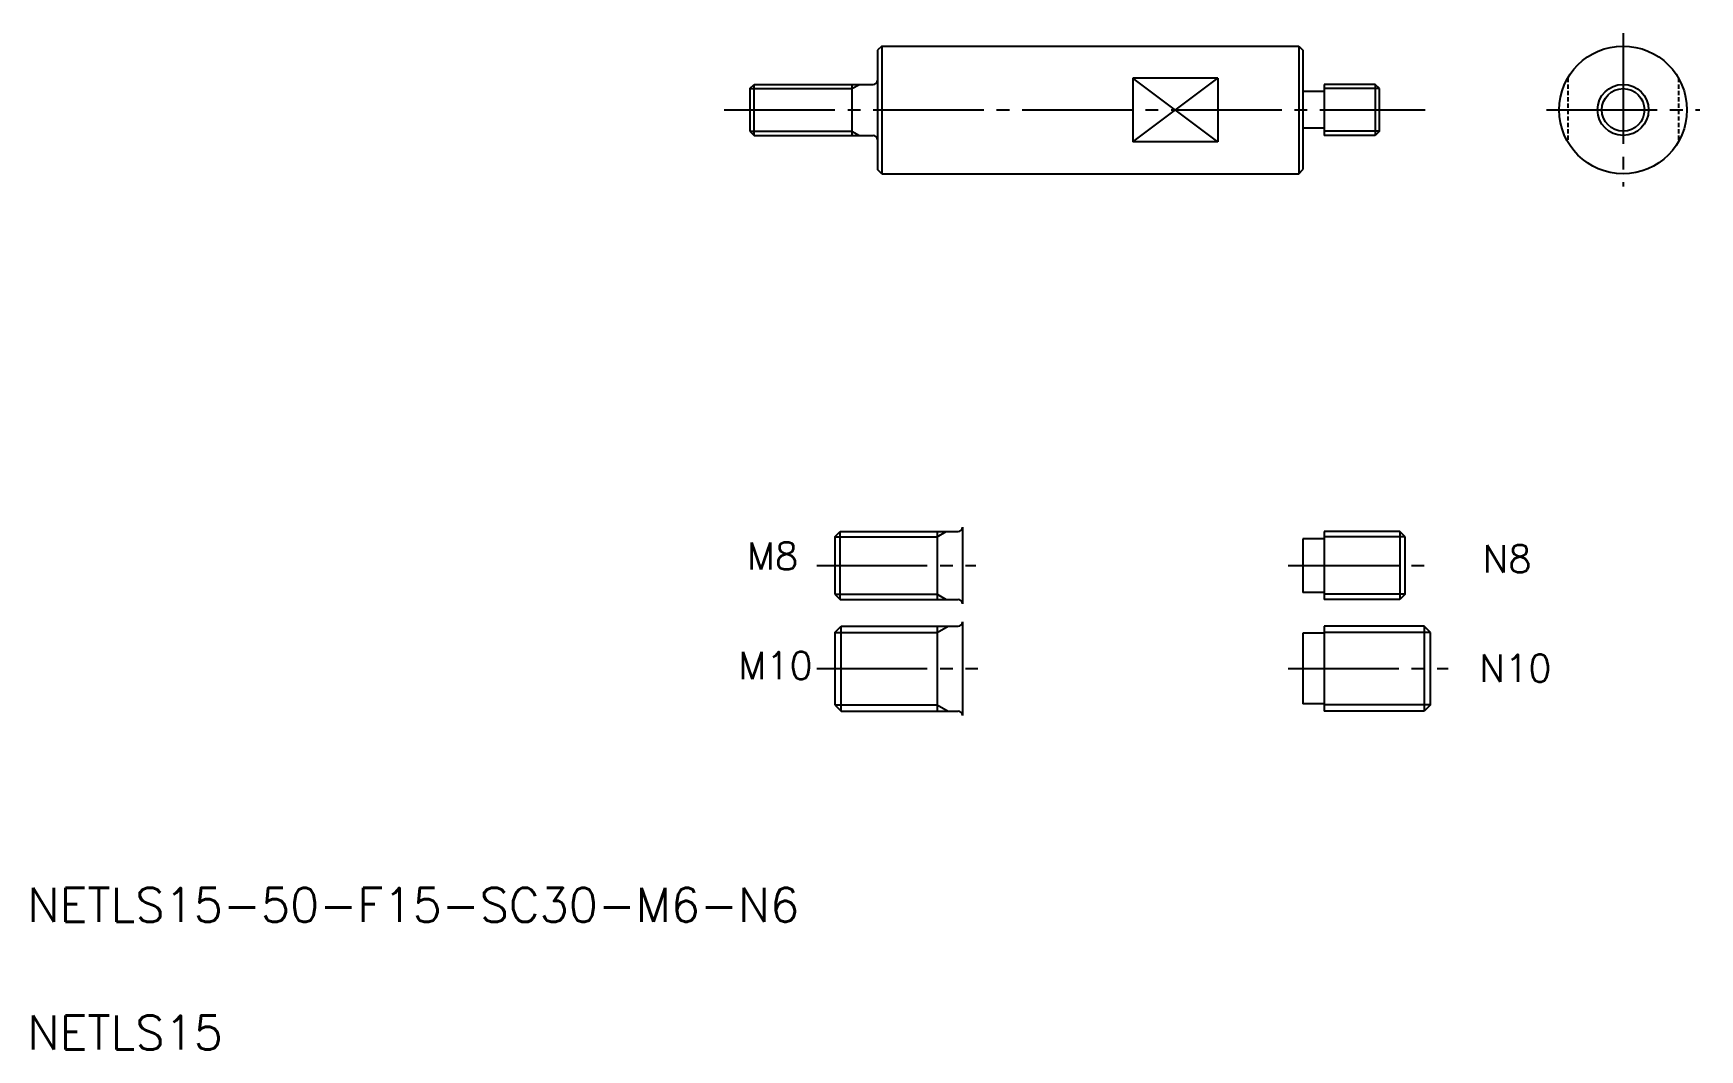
# Model space of a CAD drawing. Extents: x 11 to 206, y 10 to 129.
import ezdxf

# ---------------------------------------------------------------- set-up
doc = ezdxf.new("R2010")
doc.units = 0
doc.linetypes.add('CENTER', pattern=[17.5, 13, -1.5, 1.5, -1.5])
doc.linetypes.add('DASHED', pattern=[0.75, 0.5, -0.25])
doc.layers.get('0').update_dxf_attribs({"linetype": 'CONTINUOUS'})
doc.layers.add('CENTER', color=1, linetype='CENTER')
doc.styles.get("Standard").update_dxf_attribs({"font": 'txt', "bigfont": 'BIGFONT'})

msp = doc.modelspace()

# ---------------------------------------------------------------- linework, layer by layer
at = {"color": 7, "linetype": 'CONTINUOUS'}
for p, q in [((110.38, 127.9), (109.88, 127.4)), ((109.88, 127.4), (109.88, 113.4)), ((110.38, 127.9), (159.38, 127.9)), ((110.38, 127.9), (110.38, 112.9)), ((159.38, 127.9), (159.38, 112.9)), ((159.88, 127.4), (159.88, 113.4)), ((94.88, 122.9), (95.38, 123.4)), ((95.38, 123.4), (109.38, 123.4)), ((95.38, 117.4), (95.38, 123.4)), ((106.88, 123.4), (106.88, 117.4)), ((139.88, 124.14), (139.88, 116.65)), ((149.88, 124.14), (139.88, 124.14)), ((149.88, 124.14), (149.88, 116.65)), ((168.38, 123.4), (162.38, 123.4)), ((162.38, 123.4), (162.38, 117.4)), ((168.38, 123.4), (168.38, 117.4)), ((168.88, 122.9), (168.38, 123.4)), ((94.88, 122.9), (94.88, 117.9)), ((162.38, 122.55), (159.88, 122.55)), ((168.88, 117.9), (168.88, 122.9)), ((94.88, 117.9), (95.38, 117.4)), ((162.38, 118.25), (159.88, 118.25)), ((168.88, 117.9), (168.38, 117.4)), ((95.38, 117.4), (109.38, 117.4)), ((149.88, 116.65), (139.88, 116.65)), ((168.38, 117.4), (162.38, 117.4)), ((110.38, 112.9), (109.88, 113.4)), ((110.38, 112.9), (159.38, 112.9)), ((104.88, 70.25), (105.51, 70.87)), ((105.51, 62.87), (105.51, 70.87)), ((105.51, 70.87), (119.38, 70.87)), ((116.88, 70.87), (116.88, 62.87)), ((119.88, 71.37), (119.88, 62.37)), ((162.38, 70.87), (162.38, 62.87)), ((171.26, 70.87), (162.38, 70.87)), ((171.88, 70.25), (171.26, 70.87)), ((171.26, 70.87), (171.26, 62.87)), ((104.88, 70.25), (104.88, 63.5)), ((159.88, 70.02), (159.88, 63.72)), ((162.38, 70.02), (159.88, 70.02)), ((171.88, 63.5), (171.88, 70.25)), ((104.88, 63.5), (105.51, 62.87)), ((105.51, 62.87), (119.38, 62.87)), ((162.38, 63.72), (159.88, 63.72)), ((171.26, 62.87), (162.38, 62.87)), ((171.88, 63.5), (171.26, 62.87)), ((104.88, 59.02), (105.63, 59.77)), ((104.88, 59.02), (104.88, 50.52)), ((105.63, 59.77), (119.38, 59.77)), ((105.63, 49.77), (105.63, 59.77)), ((116.88, 59.77), (116.88, 49.77)), ((119.88, 60.27), (119.88, 49.27)), ((162.38, 58.92), (159.88, 58.92)), ((159.88, 58.92), (159.88, 50.62)), ((174.13, 59.77), (162.38, 59.77)), ((162.38, 59.77), (162.38, 49.77)), ((174.13, 59.77), (174.13, 49.77)), ((174.88, 59.02), (174.13, 59.77)), ((174.88, 50.52), (174.88, 59.02)), ((104.88, 50.52), (105.63, 49.77)), ((105.63, 49.77), (119.38, 49.77)), ((162.38, 50.62), (159.88, 50.62)), ((174.13, 49.77), (162.38, 49.77)), ((174.88, 50.52), (174.13, 49.77))]:
    msp.add_line(p, q, dxfattribs=at)
at = {"linetype": 'CONTINUOUS'}
for p, q in [((159.38, 127.9), (159.88, 127.4)), ((159.38, 112.9), (159.88, 113.4))]:
    msp.add_line(p, q, dxfattribs=at)
at = {"color": 3, "linetype": 'CONTINUOUS'}
for p, q in [((106.88, 122.9), (107.75, 123.4)), ((139.88, 116.65), (149.88, 124.14)), ((149.88, 116.65), (139.88, 124.14)), ((94.88, 122.9), (106.88, 122.9)), ((168.88, 122.9), (162.38, 122.9)), ((94.88, 117.9), (106.88, 117.9)), ((106.88, 117.9), (107.75, 117.4)), ((168.88, 117.9), (162.38, 117.9)), ((116.88, 70.25), (117.97, 70.87)), ((104.88, 70.25), (116.88, 70.25)), ((171.88, 70.25), (162.38, 70.25)), ((104.88, 63.5), (116.88, 63.5)), ((116.88, 63.5), (117.97, 62.87)), ((171.88, 63.5), (162.38, 63.5)), ((104.88, 59.02), (116.88, 59.02)), ((116.88, 59.02), (118.18, 59.77)), ((174.88, 59.02), (162.38, 59.02)), ((104.88, 50.52), (116.88, 50.52)), ((116.88, 50.52), (118.18, 49.77)), ((174.88, 50.52), (162.38, 50.52))]:
    msp.add_line(p, q, dxfattribs=at)
at = {"color": 3, "linetype": 'DASHED'}
for p, q in [((191, 124.14), (191, 116.65)), ((204, 124.14), (204, 116.65))]:
    msp.add_line(p, q, dxfattribs=at)
for p, q in [((98.88, 117.4), (98.88, 117.4)), ((102.38, 117.4), (102.38, 117.4))]:
    msp.add_line(p, q)
at = {"color": 7, "linetype": 'CONTINUOUS'}
for radius in [7.5, 3]:
    msp.add_circle((197.5, 120.4), radius, dxfattribs=at)
at = {"color": 3, "linetype": 'CONTINUOUS'}
msp.add_circle((197.5, 120.4), 2.5, dxfattribs=at)
at = {"color": 7, "linetype": 'CONTINUOUS'}
for centre, start, end in [((109.38, 123.9), 270, 0), ((109.38, 116.9), 0, 90), ((119.38, 71.37), 270, 0), ((119.38, 62.37), 0, 90), ((119.38, 60.27), 270, 0), ((119.38, 49.27), 0, 90)]:
    msp.add_arc(centre, 0.5, start, end, dxfattribs=at)
at = {"layer": 'CENTER', "color": 1, "linetype": 'CENTER'}
for p, q in [((197.5, 129.4), (197.5, 111.4)), ((91.88, 120.4), (174.23, 120.4)), ((102.74, 66.87), (121.42, 66.87)), ((158.14, 66.87), (174.23, 66.87)), ((102.74, 54.77), (121.67, 54.77)), ((158.14, 54.77), (176.93, 54.77))]:
    msp.add_line(p, q, dxfattribs=at)
at = {"layer": 'CENTER', "linetype": 'CENTER'}
msp.add_line((188.5, 120.4), (206.5, 120.4), dxfattribs=at)

# ---------------------------------------------------------------- texts
at = {"color": 7, "linetype": 'CONTINUOUS'}
for s, height, p in [('M8', 3.2, (94.53, 66.39)), ('N8', 3.2, (180.98, 66.07)), ('M10', 3.2, (93.5, 53.53)), ('N10', 3.2, (180.6, 53.21)), ('NETLS15-50-F15-SC30-M6-N6', 4, (10, 25)), ('NETLS15', 4, (10, 10))]:
    msp.add_text(s, height=height, dxfattribs=at).set_placement(p)

doc.saveas('drawing.dxf')
